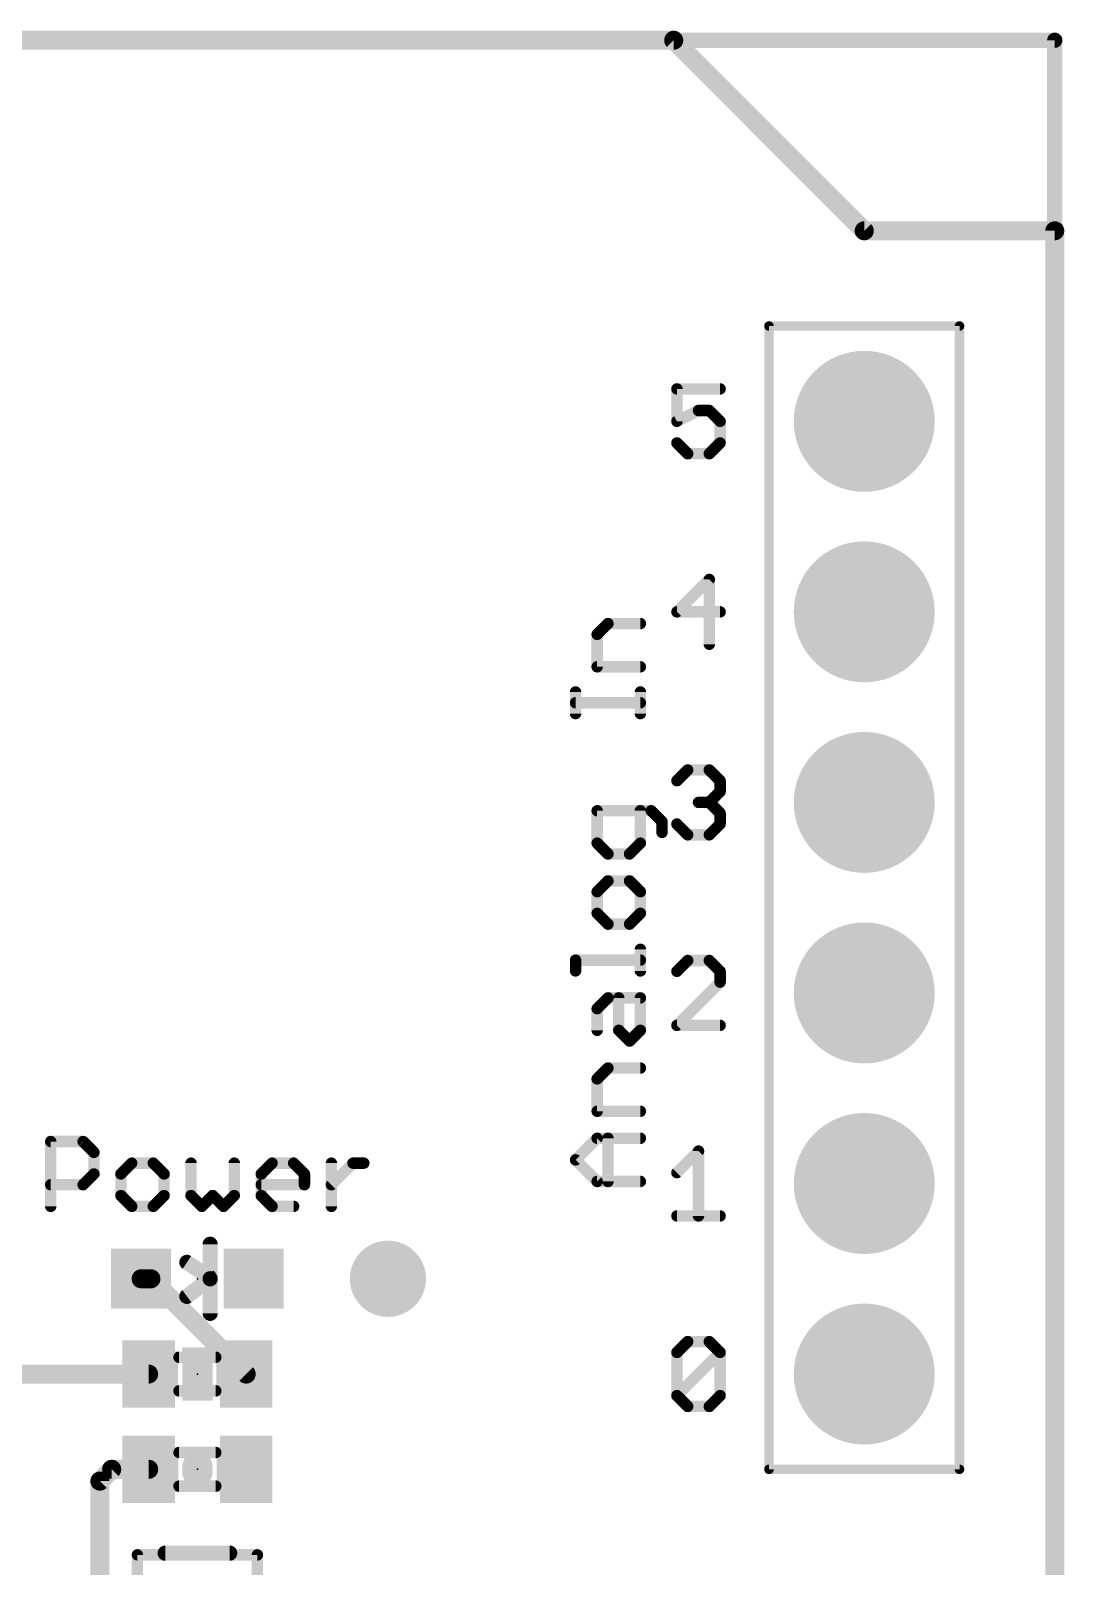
# Model space of a CAD drawing. Extents: x -19.1 to 53.5, y -15.6 to 59.8.
# Drawn here: x 39.69 to 53.47, y 39.35 to 59.82 of the extents above; entities that cross this region are included whole.
import ezdxf

# ---------------------------------------------------------------- set-up
doc = ezdxf.new("R2010")
doc.units = 0
for name, color, linetype in [('1', 12, 'CONTINUOUS'), ('16', 132, 'CONTINUOUS'), ('17', 110, 'CONTINUOUS'), ('18', 110, 'CONTINUOUS'), ('20', 53, 'CONTINUOUS'), ('21', 41, 'CONTINUOUS'), ('23', 53, 'CONTINUOUS'), ('51', 53, 'CONTINUOUS')]:
    doc.layers.add(name, color=color, linetype=linetype)

# ---------------------------------------------------------------- blocks, each defined once
blk = doc.blocks.new('RECT')
blk.add_solid([(-0.5, -0.5), (0.5, -0.5), (-0.5, 0.5), (0.5, 0.5)])
blk = doc.blocks.new('ROUNDP')
at = {"const_width": 0.5}
blk.add_lwpolyline([(0, -0.25, 1), (0, 0.25, 1), (0, -0.25)], format="xyb", dxfattribs=at)
blk = doc.blocks.new('ROUNDV')
at = {"const_width": 0.5}
blk.add_lwpolyline([(0, -0.25, 1), (0, 0.25, 1), (0, -0.25)], format="xyb", dxfattribs=at)

msp = doc.modelspace()

# ---------------------------------------------------------------- linework, layer by layer
at = {"layer": '1'}
for points, const_width in [([(0, 59.69), (53.34, 59.69)], 0.2032), ([(53.34, 59.69), (53.34, 0)], 0.2032), ([(41.29, 43.18), (41.16, 43.18)], 0.254), ([(42.56, 41.91), (41.29, 43.18)], 0.254), ([(39.37, 41.91), (41.26, 41.91)], 0.254), ([(40.6099, 40.4829), (40.767, 40.64)], 0.254), ([(40.767, 40.64), (41.26, 40.64)], 0.254), ([(40.6099, 39.05), (40.6099, 40.4829)], 0.254)]:
    msp.add_lwpolyline(points, dxfattribs=dict(at, const_width=const_width))
for points, const_width in [([(53.3908, 59.69, 1), (53.2892, 59.69)], 0.1016), ([(53.34, 59.6392, 1), (53.34, 59.7408)], 0.1016), ([(41.16, 43.2435, 1), (41.16, 43.1165)], 0.127), ([(41.3349, 43.2249, 1), (41.2451, 43.1351)], 0.127), ([(41.29, 43.1165, 1), (41.29, 43.2435)], 0.127), ([(41.26, 41.8465, 1), (41.26, 41.9735)], 0.127), ([(42.5151, 41.8651, 1), (42.6049, 41.9549)], 0.127), ([(40.767, 40.7035, 1), (40.767, 40.5765)], 0.127), ([(40.8119, 40.5951, 1), (40.7221, 40.6849)], 0.127), ([(41.26, 40.5765, 1), (41.26, 40.7035)], 0.127), ([(40.6734, 40.4829, 1), (40.5464, 40.4829)], 0.127), ([(40.565, 40.5278, 1), (40.6548, 40.438)], 0.127)]:
    msp.add_lwpolyline(points, format="xyb", dxfattribs=dict(at, const_width=const_width))
at = {"layer": '16', "const_width": 0.2032}
for points in [[(0, 59.69), (53.34, 59.69)], [(53.34, 59.69), (53.34, 0)]]:
    msp.add_lwpolyline(points, dxfattribs=at)
at = {"layer": '16', "const_width": 0.1016}
for points in [[(53.3908, 59.69, 1), (53.2892, 59.69)], [(53.34, 59.6392, 1), (53.34, 59.7408)]]:
    msp.add_lwpolyline(points, format="xyb", dxfattribs=at)
at = {"layer": '20', "const_width": 0.2032}
for points in [[(15.24, 59.69), (48.26, 59.69)], [(48.26, 59.69), (50.8, 57.15)], [(50.8, 57.15), (53.34, 57.15)], [(53.34, 57.15), (53.34, 2.54)]]:
    msp.add_lwpolyline(points, dxfattribs=at)
at = {"layer": '20', "const_width": 0.1016}
for points in [[(48.2959, 59.7259, 1), (48.2241, 59.6541)], [(48.26, 59.6392, 1), (48.26, 59.7408)], [(50.8, 57.2008, 1), (50.8, 57.0992)], [(50.7641, 57.1141, 1), (50.8359, 57.1859)], [(53.3908, 57.15, 1), (53.2892, 57.15)], [(53.34, 57.0992, 1), (53.34, 57.2008)]]:
    msp.add_lwpolyline(points, format="xyb", dxfattribs=at)
at = {"layer": '21'}
for points, const_width in [([(48.8786, 55.0425), (48.3024, 55.0425)], 0.1524), ([(48.3024, 55.0425), (48.3024, 54.6104)], 0.1524), ([(48.3024, 54.6104), (48.5905, 54.7544)], 0.1524), ([(48.5905, 54.7544), (48.7346, 54.7544)], 0.1524), ([(48.7346, 54.7544), (48.8786, 54.6104)], 0.1524), ([(48.8786, 54.6104), (48.8786, 54.3223)], 0.1524), ([(48.4464, 54.1782), (48.3024, 54.3223)], 0.1524), ([(48.7346, 54.1782), (48.4464, 54.1782)], 0.1524), ([(48.8786, 54.3223), (48.7346, 54.1782)], 0.1524), ([(48.7346, 52.5025), (48.3024, 52.0704)], 0.1524), ([(48.7346, 51.6382), (48.7346, 52.5025)], 0.1524), ([(48.3024, 52.0704), (48.8786, 52.0704)], 0.1524), ([(47.2393, 51.7698), (47.3833, 51.9139)], 0.1524), ([(47.2393, 51.3377), (47.2393, 51.7698)], 0.1524), ([(47.3833, 51.9139), (47.8155, 51.9139)], 0.1524), ([(47.8155, 51.3377), (47.2393, 51.3377)], 0.1524), ([(46.9512, 50.714), (46.9512, 51.0021)], 0.1524), ([(47.8155, 50.714), (47.8155, 51.0021)], 0.1524), ([(47.8155, 50.8581), (46.9512, 50.8581)], 0.1524), ([(48.3024, 49.8185), (48.4464, 49.9625)], 0.1524), ([(48.4464, 49.9625), (48.7346, 49.9625)], 0.1524), ([(48.7346, 49.9625), (48.8786, 49.8185)], 0.1524), ([(48.8786, 49.6744), (48.7346, 49.5304)], 0.1524), ([(48.8786, 49.8185), (48.8786, 49.6744)], 0.1524), ([(48.7346, 49.5304), (48.5905, 49.5304)], 0.1524), ([(48.7346, 49.5304), (48.8786, 49.3863)], 0.1524), ([(47.9596, 49.4192), (47.2393, 49.4192)], 0.1524), ([(47.2393, 49.4192), (47.2393, 48.987)], 0.1524), ([(47.8155, 48.987), (47.8155, 49.4192)], 0.1524), ([(48.1036, 49.2751), (47.9596, 49.4192)], 0.1524), ([(48.1036, 49.1311), (48.1036, 49.2751)], 0.1524), ([(48.8786, 49.3863), (48.8786, 49.2423)], 0.1524), ([(48.4464, 49.0982), (48.3024, 49.2423)], 0.1524), ([(48.7346, 49.0982), (48.4464, 49.0982)], 0.1524), ([(48.8786, 49.2423), (48.7346, 49.0982)], 0.1524), ([(47.2393, 48.987), (47.3833, 48.843)], 0.1524), ([(47.6714, 48.843), (47.8155, 48.987)], 0.1524), ([(47.3833, 48.843), (47.6714, 48.843)], 0.1524), ([(47.3833, 48.4837), (47.2393, 48.3396)], 0.1524), ([(47.6714, 48.4837), (47.3833, 48.4837)], 0.1524), ([(47.8155, 48.3396), (47.6714, 48.4837)], 0.1524), ([(47.2393, 48.3396), (47.2393, 48.0515)], 0.1524), ([(47.8155, 48.0515), (47.8155, 48.3396)], 0.1524), ([(47.2393, 48.0515), (47.3833, 47.9074)], 0.1524), ([(47.6714, 47.9074), (47.8155, 48.0515)], 0.1524), ([(47.3833, 47.9074), (47.6714, 47.9074)], 0.1524), ([(46.9512, 47.2838), (46.9512, 47.4278)], 0.1524), ([(46.9512, 47.4278), (47.8155, 47.4278)], 0.1524), ([(47.8155, 47.2838), (47.8155, 47.5719)], 0.1524), ([(48.4464, 47.4225), (48.3024, 47.2785)], 0.1524), ([(48.7346, 47.4225), (48.4464, 47.4225)], 0.1524), ([(48.8786, 47.2785), (48.7346, 47.4225)], 0.1524), ([(48.8786, 47.1344), (48.8786, 47.2785)], 0.1524), ([(48.3024, 46.5582), (48.8786, 47.1344)], 0.1524), ([(47.2393, 46.7804), (47.3833, 46.9245)], 0.1524), ([(47.3833, 46.9245), (47.8155, 46.9245)], 0.1524), ([(47.5274, 46.4923), (47.5274, 46.9245)], 0.1524), ([(47.8155, 46.9245), (47.8155, 46.4923)], 0.1524), ([(47.2393, 46.4923), (47.2393, 46.7804)], 0.1524), ([(47.6714, 46.3482), (47.5274, 46.4923)], 0.1524), ([(47.8155, 46.4923), (47.6714, 46.3482)], 0.1524), ([(48.8786, 46.5582), (48.3024, 46.5582)], 0.1524), ([(47.2393, 45.8449), (47.3833, 45.989)], 0.1524), ([(47.3833, 45.989), (47.8155, 45.989)], 0.1524), ([(47.2393, 45.4127), (47.2393, 45.8449)], 0.1524), ([(47.8155, 45.4127), (47.2393, 45.4127)], 0.1524), ([(39.9542, 44.1452), (39.9542, 45.0095)], 0.1524), ([(39.9542, 45.0095), (40.3864, 45.0095)], 0.1524), ([(40.3864, 45.0095), (40.5304, 44.8655)], 0.1524), ([(46.9512, 44.7653), (47.2393, 45.0534)], 0.1524), ([(47.2393, 45.0534), (47.8155, 45.0534)], 0.1524), ([(47.3833, 44.4772), (47.3833, 45.0534)], 0.1524), ([(40.5304, 44.8655), (40.5304, 44.5774)], 0.1524), ([(47.2393, 44.4772), (46.9512, 44.7653)], 0.1524), ([(48.3024, 44.5944), (48.5905, 44.8825)], 0.1524), ([(48.5905, 44.8825), (48.5905, 44.0182)], 0.1524), ([(40.5304, 44.5774), (40.3864, 44.4333)], 0.1524), ([(41.0338, 44.7214), (40.8897, 44.5774)], 0.1524), ([(40.8897, 44.5774), (40.8897, 44.2893)], 0.1524), ([(41.3219, 44.7214), (41.0338, 44.7214)], 0.1524), ([(41.4659, 44.5774), (41.3219, 44.7214)], 0.1524), ([(41.4659, 44.2893), (41.4659, 44.5774)], 0.1524), ([(41.8252, 44.7214), (41.8252, 44.2893)], 0.1524), ([(42.4015, 44.2893), (42.4015, 44.7214)], 0.1524), ([(42.7608, 44.5774), (42.9048, 44.7214)], 0.1524), ([(42.7608, 44.2893), (42.7608, 44.5774)], 0.1524), ([(42.9048, 44.7214), (43.1929, 44.7214)], 0.1524), ([(43.1929, 44.7214), (43.337, 44.5774)], 0.1524), ([(43.337, 44.5774), (43.337, 44.4333)], 0.1524), ([(43.6963, 44.1452), (43.6963, 44.7214)], 0.1524), ([(43.6963, 44.4333), (43.9844, 44.7214)], 0.1524), ([(43.9844, 44.7214), (44.1284, 44.7214)], 0.1524), ([(40.3864, 44.4333), (39.9542, 44.4333)], 0.1524), ([(43.337, 44.4333), (42.7608, 44.4333)], 0.1524), ([(47.8155, 44.4772), (47.2393, 44.4772)], 0.1524), ([(40.8897, 44.2893), (41.0338, 44.1452)], 0.1524), ([(41.0338, 44.1452), (41.3219, 44.1452)], 0.1524), ([(41.3219, 44.1452), (41.4659, 44.2893)], 0.1524), ([(41.8252, 44.2893), (41.9693, 44.1452)], 0.1524), ([(41.9693, 44.1452), (42.1134, 44.2893)], 0.1524), ([(42.1134, 44.2893), (42.2574, 44.1452)], 0.1524), ([(42.2574, 44.1452), (42.4015, 44.2893)], 0.1524), ([(42.9048, 44.1452), (42.7608, 44.2893)], 0.1524), ([(43.1929, 44.1452), (42.9048, 44.1452)], 0.1524), ([(48.3024, 44.0182), (48.8786, 44.0182)], 0.1524), ([(42.08, 43.64), (42.08, 43.18)], 0.2032), ([(42.0646, 43.2054), (41.77, 43.3984)], 0.2032), ([(42.08, 43.18), (41.77, 42.9462)], 0.2032), ([(42.08, 42.72), (42.08, 43.18)], 0.2032), ([(48.3024, 42.1985), (48.4464, 42.3425)], 0.1524), ([(48.4464, 42.3425), (48.7346, 42.3425)], 0.1524), ([(48.7346, 42.3425), (48.8786, 42.1985)], 0.1524), ([(48.3024, 41.6223), (48.3024, 42.1985)], 0.1524), ([(48.3024, 41.6223), (48.8786, 42.1985)], 0.1524), ([(48.8786, 42.1985), (48.8786, 41.6223)], 0.1524), ([(48.4464, 41.4782), (48.3024, 41.6223)], 0.1524), ([(48.7346, 41.4782), (48.4464, 41.4782)], 0.1524), ([(48.8786, 41.6223), (48.7346, 41.4782)], 0.1524), ([(41.91, 40.6705), (41.91, 40.6095)], 0.4064), ([(41.4806, 39.5224), (42.3394, 39.5224)], 0.2032)]:
    msp.add_lwpolyline(points, dxfattribs=dict(at, const_width=const_width))
for points, const_width in [([(48.3024, 55.0806, 1), (48.3024, 55.0044)], 0.0762), ([(48.3405, 55.0425, 1), (48.2643, 55.0425)], 0.0762), ([(48.8786, 55.0044, 1), (48.8786, 55.0806)], 0.0762), ([(48.2853, 54.6444, 1), (48.3194, 54.5763)], 0.0762), ([(48.5905, 54.7925, 1), (48.5905, 54.7163)], 0.0762), ([(48.6075, 54.7203, 1), (48.5735, 54.7885)], 0.0762), ([(48.7615, 54.7814, 1), (48.7076, 54.7275)], 0.0762), ([(48.7346, 54.7163, 1), (48.7346, 54.7925)], 0.0762), ([(48.9167, 54.6104, 1), (48.8405, 54.6104)], 0.0762), ([(48.8517, 54.5834, 1), (48.9055, 54.6373)], 0.0762), ([(48.2643, 54.6104, 1), (48.3405, 54.6104)], 0.0762), ([(48.3293, 54.3492, 1), (48.2754, 54.2953)], 0.0762), ([(48.4464, 54.2163, 1), (48.4464, 54.1401)], 0.0762), ([(48.7346, 54.1401, 1), (48.7346, 54.2163)], 0.0762), ([(48.8405, 54.3223, 1), (48.9167, 54.3223)], 0.0762), ([(48.9055, 54.2953, 1), (48.8517, 54.3492)], 0.0762), ([(48.4195, 54.1513, 1), (48.4734, 54.2051)], 0.0762), ([(48.7076, 54.2051, 1), (48.7615, 54.1513)], 0.0762), ([(48.7727, 52.5025, 1), (48.6965, 52.5025)], 0.0762), ([(48.7615, 52.4756, 1), (48.7076, 52.5295)], 0.0762), ([(48.2754, 52.0973, 1), (48.3293, 52.0434)], 0.0762), ([(48.3024, 52.1085, 1), (48.3024, 52.0323)], 0.0762), ([(48.8786, 52.0323, 1), (48.8786, 52.1085)], 0.0762), ([(47.2123, 51.7968, 1), (47.2662, 51.7429)], 0.0762), ([(47.2774, 51.7698, 1), (47.2012, 51.7698)], 0.0762), ([(47.3833, 51.952, 1), (47.3833, 51.8758)], 0.0762), ([(47.4103, 51.887, 1), (47.3564, 51.9408)], 0.0762), ([(47.8155, 51.8758, 1), (47.8155, 51.952)], 0.0762), ([(48.6965, 51.6382, 1), (48.7727, 51.6382)], 0.0762), ([(47.2393, 51.3758, 1), (47.2393, 51.2996)], 0.0762), ([(47.8155, 51.2996, 1), (47.8155, 51.3758)], 0.0762), ([(47.2012, 51.3377, 1), (47.2774, 51.3377)], 0.0762), ([(46.9893, 51.0021, 1), (46.9131, 51.0021)], 0.0762), ([(47.8536, 51.0021, 1), (47.7774, 51.0021)], 0.0762), ([(46.9512, 50.8962, 1), (46.9512, 50.82)], 0.0762), ([(47.8155, 50.82, 1), (47.8155, 50.8962)], 0.0762), ([(46.9131, 50.714, 1), (46.9893, 50.714)], 0.0762), ([(47.7774, 50.714, 1), (47.8536, 50.714)], 0.0762), ([(48.4464, 50.0006, 1), (48.4464, 49.9244)], 0.0762), ([(48.4734, 49.9356, 1), (48.4195, 49.9895)], 0.0762), ([(48.7615, 49.9895, 1), (48.7076, 49.9356)], 0.0762), ([(48.7346, 49.9244, 1), (48.7346, 50.0006)], 0.0762), ([(48.2754, 49.8454, 1), (48.3293, 49.7915)], 0.0762), ([(48.9167, 49.8185, 1), (48.8405, 49.8185)], 0.0762), ([(48.8517, 49.7915, 1), (48.9055, 49.8454)], 0.0762), ([(48.9055, 49.6475, 1), (48.8517, 49.7014)], 0.0762), ([(48.5905, 49.5685, 1), (48.5905, 49.4923)], 0.0762), ([(48.7615, 49.5573, 1), (48.7076, 49.5034)], 0.0762), ([(48.7076, 49.5573, 1), (48.7615, 49.5034)], 0.0762), ([(48.7346, 49.4923, 1), (48.7346, 49.5685)], 0.0762), ([(48.8405, 49.6744, 1), (48.9167, 49.6744)], 0.0762), ([(47.2393, 49.4573, 1), (47.2393, 49.3811)], 0.0762), ([(47.2774, 49.4192, 1), (47.2012, 49.4192)], 0.0762), ([(47.8536, 49.4192, 1), (47.7774, 49.4192)], 0.0762), ([(47.9865, 49.4461, 1), (47.9326, 49.3922)], 0.0762), ([(47.9596, 49.3811, 1), (47.9596, 49.4573)], 0.0762), ([(48.1417, 49.2751, 1), (48.0655, 49.2751)], 0.0762), ([(48.0767, 49.2482, 1), (48.1306, 49.3021)], 0.0762), ([(48.9167, 49.3863, 1), (48.8405, 49.3863)], 0.0762), ([(48.8517, 49.3594, 1), (48.9055, 49.4133)], 0.0762), ([(48.0655, 49.1311, 1), (48.1417, 49.1311)], 0.0762), ([(48.3293, 49.2692, 1), (48.2754, 49.2153)], 0.0762), ([(48.4464, 49.1363, 1), (48.4464, 49.0601)], 0.0762), ([(48.4195, 49.0713, 1), (48.4734, 49.1251)], 0.0762), ([(48.7076, 49.1251, 1), (48.7615, 49.0713)], 0.0762), ([(48.7346, 49.0601, 1), (48.7346, 49.1363)], 0.0762), ([(48.8405, 49.2423, 1), (48.9167, 49.2423)], 0.0762), ([(48.9055, 49.2153, 1), (48.8517, 49.2692)], 0.0762), ([(47.2662, 49.014, 1), (47.2123, 48.9601)], 0.0762), ([(47.2012, 48.987, 1), (47.2774, 48.987)], 0.0762), ([(47.7774, 48.987, 1), (47.8536, 48.987)], 0.0762), ([(47.8424, 48.9601, 1), (47.7886, 49.014)], 0.0762), ([(47.3833, 48.8811, 1), (47.3833, 48.8049)], 0.0762), ([(47.3564, 48.816, 1), (47.4103, 48.8699)], 0.0762), ([(47.6445, 48.8699, 1), (47.6984, 48.816)], 0.0762), ([(47.6714, 48.8049, 1), (47.6714, 48.8811)], 0.0762), ([(47.3833, 48.5218, 1), (47.3833, 48.4456)], 0.0762), ([(47.4103, 48.4567, 1), (47.3564, 48.5106)], 0.0762), ([(47.6984, 48.5106, 1), (47.6445, 48.4567)], 0.0762), ([(47.6714, 48.4456, 1), (47.6714, 48.5218)], 0.0762), ([(47.2123, 48.3666, 1), (47.2662, 48.3127)], 0.0762), ([(47.2774, 48.3396, 1), (47.2012, 48.3396)], 0.0762), ([(47.8536, 48.3396, 1), (47.7774, 48.3396)], 0.0762), ([(47.7886, 48.3127, 1), (47.8424, 48.3666)], 0.0762), ([(47.2662, 48.0784, 1), (47.2123, 48.0246)], 0.0762), ([(47.8424, 48.0246, 1), (47.7886, 48.0784)], 0.0762), ([(47.2012, 48.0515, 1), (47.2774, 48.0515)], 0.0762), ([(47.3833, 47.9455, 1), (47.3833, 47.8693)], 0.0762), ([(47.3564, 47.8805, 1), (47.4103, 47.9344)], 0.0762), ([(47.6445, 47.9344, 1), (47.6984, 47.8805)], 0.0762), ([(47.6714, 47.8693, 1), (47.6714, 47.9455)], 0.0762), ([(47.7774, 48.0515, 1), (47.8536, 48.0515)], 0.0762), ([(46.9893, 47.4278, 1), (46.9131, 47.4278)], 0.0762), ([(46.9512, 47.4659, 1), (46.9512, 47.3897)], 0.0762), ([(47.8536, 47.5719, 1), (47.7774, 47.5719)], 0.0762), ([(47.8155, 47.3897, 1), (47.8155, 47.4659)], 0.0762), ([(48.4464, 47.4606, 1), (48.4464, 47.3844)], 0.0762), ([(48.4734, 47.3956, 1), (48.4195, 47.4495)], 0.0762), ([(48.7615, 47.4495, 1), (48.7076, 47.3956)], 0.0762), ([(48.7346, 47.3844, 1), (48.7346, 47.4606)], 0.0762), ([(46.9131, 47.2838, 1), (46.9893, 47.2838)], 0.0762), ([(47.7774, 47.2838, 1), (47.8536, 47.2838)], 0.0762), ([(48.2754, 47.3054, 1), (48.3293, 47.2515)], 0.0762), ([(48.9167, 47.2785, 1), (48.8405, 47.2785)], 0.0762), ([(48.8517, 47.2515, 1), (48.9055, 47.3054)], 0.0762), ([(48.8405, 47.1344, 1), (48.9167, 47.1344)], 0.0762), ([(48.9055, 47.1075, 1), (48.8517, 47.1614)], 0.0762), ([(47.3833, 46.9626, 1), (47.3833, 46.8864)], 0.0762), ([(47.4103, 46.8975, 1), (47.3564, 46.9514)], 0.0762), ([(47.5655, 46.9245, 1), (47.4893, 46.9245)], 0.0762), ([(47.8536, 46.9245, 1), (47.7774, 46.9245)], 0.0762), ([(47.8155, 46.8864, 1), (47.8155, 46.9626)], 0.0762), ([(47.2123, 46.8074, 1), (47.2662, 46.7535)], 0.0762), ([(47.2774, 46.7804, 1), (47.2012, 46.7804)], 0.0762), ([(47.2012, 46.4923, 1), (47.2774, 46.4923)], 0.0762), ([(47.5543, 46.5192, 1), (47.5004, 46.4654)], 0.0762), ([(47.4893, 46.4923, 1), (47.5655, 46.4923)], 0.0762), ([(47.7774, 46.4923, 1), (47.8536, 46.4923)], 0.0762), ([(47.8424, 46.4654, 1), (47.7886, 46.5192)], 0.0762), ([(48.3024, 46.5963, 1), (48.3024, 46.5201)], 0.0762), ([(48.2754, 46.5851, 1), (48.3293, 46.5313)], 0.0762), ([(48.8786, 46.5201, 1), (48.8786, 46.5963)], 0.0762), ([(47.6445, 46.3752, 1), (47.6984, 46.3213)], 0.0762), ([(47.6445, 46.3213, 1), (47.6984, 46.3752)], 0.0762), ([(47.3833, 46.0271, 1), (47.3833, 45.9509)], 0.0762), ([(47.4103, 45.962, 1), (47.3564, 46.0159)], 0.0762), ([(47.8155, 45.9509, 1), (47.8155, 46.0271)], 0.0762), ([(47.2774, 45.8449, 1), (47.2012, 45.8449)], 0.0762), ([(47.2123, 45.8718, 1), (47.2662, 45.818)], 0.0762), ([(47.2393, 45.4508, 1), (47.2393, 45.3746)], 0.0762), ([(47.2012, 45.4127, 1), (47.2774, 45.4127)], 0.0762), ([(47.8155, 45.3746, 1), (47.8155, 45.4508)], 0.0762), ([(39.9923, 45.0095, 1), (39.9161, 45.0095)], 0.0762), ([(39.9542, 45.0476, 1), (39.9542, 44.9714)], 0.0762), ([(40.4133, 45.0365, 1), (40.3594, 44.9826)], 0.0762), ([(40.3864, 44.9714, 1), (40.3864, 45.0476)], 0.0762), ([(47.2393, 45.0915, 1), (47.2393, 45.0153)], 0.0762), ([(47.2662, 45.0265, 1), (47.2123, 45.0804)], 0.0762), ([(47.4214, 45.0534, 1), (47.3452, 45.0534)], 0.0762), ([(47.8155, 45.0153, 1), (47.8155, 45.0915)], 0.0762), ([(40.5685, 44.8655, 1), (40.4923, 44.8655)], 0.0762), ([(40.5035, 44.8385, 1), (40.5574, 44.8924)], 0.0762), ([(46.9781, 44.7923, 1), (46.9242, 44.7384)], 0.0762), ([(46.9242, 44.7923, 1), (46.9781, 44.7384)], 0.0762), ([(48.6286, 44.8825, 1), (48.5524, 44.8825)], 0.0762), ([(48.6174, 44.8556, 1), (48.5636, 44.9095)], 0.0762), ([(40.5574, 44.5504, 1), (40.5035, 44.6043)], 0.0762), ([(40.9278, 44.5774, 1), (40.8516, 44.5774)], 0.0762), ([(40.8628, 44.6043, 1), (40.9167, 44.5504)], 0.0762), ([(41.0338, 44.7595, 1), (41.0338, 44.6833)], 0.0762), ([(41.0607, 44.6945, 1), (41.0068, 44.7484)], 0.0762), ([(41.3488, 44.7484, 1), (41.2949, 44.6945)], 0.0762), ([(41.3219, 44.6833, 1), (41.3219, 44.7595)], 0.0762), ([(41.504, 44.5774, 1), (41.4278, 44.5774)], 0.0762), ([(41.439, 44.5504, 1), (41.4929, 44.6043)], 0.0762), ([(41.8633, 44.7214, 1), (41.7871, 44.7214)], 0.0762), ([(42.4396, 44.7214, 1), (42.3634, 44.7214)], 0.0762), ([(42.7338, 44.6043, 1), (42.7877, 44.5504)], 0.0762), ([(42.7989, 44.5774, 1), (42.7227, 44.5774)], 0.0762), ([(42.9048, 44.7595, 1), (42.9048, 44.6833)], 0.0762), ([(42.9318, 44.6945, 1), (42.8779, 44.7484)], 0.0762), ([(43.2199, 44.7484, 1), (43.166, 44.6945)], 0.0762), ([(43.1929, 44.6833, 1), (43.1929, 44.7595)], 0.0762), ([(43.3751, 44.5774, 1), (43.2989, 44.5774)], 0.0762), ([(43.31, 44.5504, 1), (43.3639, 44.6043)], 0.0762), ([(43.7344, 44.7214, 1), (43.6582, 44.7214)], 0.0762), ([(43.9844, 44.7595, 1), (43.9844, 44.6833)], 0.0762), ([(44.0113, 44.6945, 1), (43.9574, 44.7484)], 0.0762), ([(44.1284, 44.6833, 1), (44.1284, 44.7595)], 0.0762), ([(48.2754, 44.6214, 1), (48.3293, 44.5675)], 0.0762), ([(39.9542, 44.4714, 1), (39.9542, 44.3952)], 0.0762), ([(40.3594, 44.4603, 1), (40.4133, 44.4064)], 0.0762), ([(40.3864, 44.3952, 1), (40.3864, 44.4714)], 0.0762), ([(40.4923, 44.5774, 1), (40.5685, 44.5774)], 0.0762), ([(42.7608, 44.4714, 1), (42.7608, 44.3952)], 0.0762), ([(43.2989, 44.4333, 1), (43.3751, 44.4333)], 0.0762), ([(43.337, 44.3952, 1), (43.337, 44.4714)], 0.0762), ([(43.6693, 44.4603, 1), (43.7232, 44.4064)], 0.0762), ([(47.2393, 44.5153, 1), (47.2393, 44.4391)], 0.0762), ([(47.2123, 44.4503, 1), (47.2662, 44.5041)], 0.0762), ([(47.3452, 44.4772, 1), (47.4214, 44.4772)], 0.0762), ([(47.8155, 44.4391, 1), (47.8155, 44.5153)], 0.0762), ([(40.9167, 44.3162, 1), (40.8628, 44.2623)], 0.0762), ([(40.8516, 44.2893, 1), (40.9278, 44.2893)], 0.0762), ([(41.0338, 44.1833, 1), (41.0338, 44.1071)], 0.0762), ([(41.3219, 44.1071, 1), (41.3219, 44.1833)], 0.0762), ([(41.4278, 44.2893, 1), (41.504, 44.2893)], 0.0762), ([(41.4929, 44.2623, 1), (41.439, 44.3162)], 0.0762), ([(41.8522, 44.3162, 1), (41.7983, 44.2623)], 0.0762), ([(41.7871, 44.2893, 1), (41.8633, 44.2893)], 0.0762), ([(42.1403, 44.3162, 1), (42.0864, 44.2623)], 0.0762), ([(42.1403, 44.2623, 1), (42.0864, 44.3162)], 0.0762), ([(42.3634, 44.2893, 1), (42.4396, 44.2893)], 0.0762), ([(42.4284, 44.2623, 1), (42.3745, 44.3162)], 0.0762), ([(42.7877, 44.3162, 1), (42.7338, 44.2623)], 0.0762), ([(42.7227, 44.2893, 1), (42.7989, 44.2893)], 0.0762), ([(42.9048, 44.1833, 1), (42.9048, 44.1071)], 0.0762), ([(43.1929, 44.1071, 1), (43.1929, 44.1833)], 0.0762), ([(39.9161, 44.1452, 1), (39.9923, 44.1452)], 0.0762), ([(41.0068, 44.1183, 1), (41.0607, 44.1721)], 0.0762), ([(41.2949, 44.1721, 1), (41.3488, 44.1183)], 0.0762), ([(41.9424, 44.1721, 1), (41.9962, 44.1183)], 0.0762), ([(41.9424, 44.1183, 1), (41.9962, 44.1721)], 0.0762), ([(42.2305, 44.1721, 1), (42.2843, 44.1183)], 0.0762), ([(42.2305, 44.1183, 1), (42.2843, 44.1721)], 0.0762), ([(42.8779, 44.1183, 1), (42.9318, 44.1721)], 0.0762), ([(43.6582, 44.1452, 1), (43.7344, 44.1452)], 0.0762), ([(48.3024, 44.0563, 1), (48.3024, 43.9801)], 0.0762), ([(48.5524, 44.0182, 1), (48.6286, 44.0182)], 0.0762), ([(48.8786, 43.9801, 1), (48.8786, 44.0563)], 0.0762), ([(42.1308, 43.64, 1), (42.0292, 43.64)], 0.1016), ([(41.7978, 43.4409, 1), (41.7422, 43.3559)], 0.1016), ([(42.1308, 43.18, 1), (42.0292, 43.18)], 0.1016), ([(42.0292, 43.18, 1), (42.1308, 43.18)], 0.1016), ([(42.0368, 43.1629, 1), (42.0924, 43.2479)], 0.1016), ([(42.1106, 43.1394, 1), (42.0494, 43.2206)], 0.1016), ([(41.7394, 42.9868, 1), (41.8006, 42.9056)], 0.1016), ([(42.0292, 42.72, 1), (42.1308, 42.72)], 0.1016), ([(48.4464, 42.3806, 1), (48.4464, 42.3044)], 0.0762), ([(48.4734, 42.3156, 1), (48.4195, 42.3695)], 0.0762), ([(48.7615, 42.3695, 1), (48.7076, 42.3156)], 0.0762), ([(48.7346, 42.3044, 1), (48.7346, 42.3806)], 0.0762), ([(48.2754, 42.2254, 1), (48.3293, 42.1715)], 0.0762), ([(48.3405, 42.1985, 1), (48.2643, 42.1985)], 0.0762), ([(48.9167, 42.1985, 1), (48.8405, 42.1985)], 0.0762), ([(48.9055, 42.1715, 1), (48.8517, 42.2254)], 0.0762), ([(48.8517, 42.1715, 1), (48.9055, 42.2254)], 0.0762), ([(48.3293, 41.6492, 1), (48.2754, 41.5953)], 0.0762), ([(48.2754, 41.6492, 1), (48.3293, 41.5953)], 0.0762), ([(48.2643, 41.6223, 1), (48.3405, 41.6223)], 0.0762), ([(48.4464, 41.5163, 1), (48.4464, 41.4401)], 0.0762), ([(48.7346, 41.4401, 1), (48.7346, 41.5163)], 0.0762), ([(48.8405, 41.6223, 1), (48.9167, 41.6223)], 0.0762), ([(48.9055, 41.5953, 1), (48.8517, 41.6492)], 0.0762), ([(48.4195, 41.4513, 1), (48.4734, 41.5051)], 0.0762), ([(48.7076, 41.5051, 1), (48.7615, 41.4513)], 0.0762), ([(42.0116, 40.6705, 1), (41.8084, 40.6705)], 0.2032), ([(41.8084, 40.6095, 1), (42.0116, 40.6095)], 0.2032), ([(41.4806, 39.5732, 1), (41.4806, 39.4716)], 0.1016), ([(42.3394, 39.4716, 1), (42.3394, 39.5732)], 0.1016)]:
    msp.add_lwpolyline(points, format="xyb", dxfattribs=dict(at, const_width=const_width))
at = {"layer": '23'}
for p in [(41.91, 43.18), (41.91, 41.91), (41.91, 40.64)]:
    msp.add_point(p, dxfattribs=at)
at = {"layer": '51'}
for points, const_width in [([(48.26, 59.69), (15.24, 59.69)], 0.254), ([(50.8, 57.15), (48.26, 59.69)], 0.254), ([(53.34, 57.15), (50.8, 57.15)], 0.254), ([(53.34, 2.54), (53.34, 57.15)], 0.254), ([(49.53, 55.88), (52.07, 55.88)], 0.127), ([(49.53, 40.64), (49.53, 55.88)], 0.127), ([(52.07, 55.88), (52.07, 40.64)], 0.127), ([(41.665, 42.134), (42.155, 42.134)], 0.1524), ([(42.155, 41.686), (41.665, 41.686)], 0.1524), ([(41.665, 40.864), (42.155, 40.864)], 0.1524), ([(52.07, 40.64), (49.53, 40.64)], 0.127), ([(42.155, 40.416), (41.665, 40.416)], 0.1524), ([(41.11, 36.7), (41.11, 39.5)], 0.1524), ([(41.11, 39.5), (42.71, 39.5)], 0.1524), ([(42.71, 39.5), (42.71, 36.7)], 0.1524)]:
    msp.add_lwpolyline(points, dxfattribs=dict(at, const_width=const_width))
for points, const_width in [([(48.3049, 59.7349, 1), (48.2151, 59.6451)], 0.127), ([(48.26, 59.6265, 1), (48.26, 59.7535)], 0.127), ([(50.8, 57.2135, 1), (50.8, 57.0865)], 0.127), ([(50.7551, 57.1051, 1), (50.8449, 57.1949)], 0.127), ([(53.4035, 57.15, 1), (53.2765, 57.15)], 0.127), ([(53.34, 57.0865, 1), (53.34, 57.2135)], 0.127), ([(49.5618, 55.88, 1), (49.4982, 55.88)], 0.0635), ([(49.53, 55.9118, 1), (49.53, 55.8483)], 0.0635), ([(52.1018, 55.88, 1), (52.0382, 55.88)], 0.0635), ([(52.07, 55.8483, 1), (52.07, 55.9118)], 0.0635), ([(41.665, 42.1721, 1), (41.665, 42.0959)], 0.0762), ([(42.155, 42.0959, 1), (42.155, 42.1721)], 0.0762), ([(41.665, 41.7241, 1), (41.665, 41.6479)], 0.0762), ([(42.155, 41.6479, 1), (42.155, 41.7241)], 0.0762), ([(41.665, 40.9021, 1), (41.665, 40.8259)], 0.0762), ([(42.155, 40.8259, 1), (42.155, 40.9021)], 0.0762), ([(49.53, 40.6718, 1), (49.53, 40.6082)], 0.0635), ([(49.4982, 40.64, 1), (49.5618, 40.64)], 0.0635), ([(52.0382, 40.64, 1), (52.1018, 40.64)], 0.0635), ([(52.07, 40.6082, 1), (52.07, 40.6718)], 0.0635), ([(41.665, 40.4541, 1), (41.665, 40.3779)], 0.0762), ([(42.155, 40.3779, 1), (42.155, 40.4541)], 0.0762), ([(41.1481, 39.5, 1), (41.0719, 39.5)], 0.0762), ([(41.11, 39.5381, 1), (41.11, 39.4619)], 0.0762), ([(42.7481, 39.5, 1), (42.6719, 39.5)], 0.0762), ([(42.71, 39.4619, 1), (42.71, 39.5381)], 0.0762)]:
    msp.add_lwpolyline(points, format="xyb", dxfattribs=dict(at, const_width=const_width))

# ---------------------------------------------------------------- block references
at = {"layer": '1'}
for p, xscale, yscale, rotation in [((41.16, 43.18), 0.8, 0.8, 270), ((42.66, 43.18), 0.8, 0.8, 270), ((41.26, 41.91), 0.7, 0.9, 180), ((42.56, 41.91), 0.7, 0.9, 180)]:
    msp.add_blockref('RECT', p, dxfattribs=dict(at, xscale=xscale, yscale=yscale, rotation=rotation))
at = {"layer": '1', "xscale": 0.7, "yscale": 0.9}
for p in [(41.26, 40.64), (42.56, 40.64)]:
    msp.add_blockref('RECT', p, dxfattribs=at)
at = {"layer": '17', "xscale": 1.8796, "yscale": 1.8796, "rotation": 90}
for p in [(50.8, 54.61), (50.8, 54.61), (50.8, 52.07), (50.8, 52.07), (50.8, 49.53), (50.8, 49.53), (50.8, 46.99), (50.8, 46.99), (50.8, 44.45), (50.8, 44.45), (50.8, 41.91), (50.8, 41.91)]:
    msp.add_blockref('ROUNDP', p, dxfattribs=at)
at = {"layer": '18', "xscale": 1.016, "yscale": 1.016}
msp.add_blockref('ROUNDV', (44.45, 43.18), dxfattribs=at)
msp.add_blockref('ROUNDV', (44.45, 43.18), dxfattribs=at)
at = {"layer": '21', "xscale": 0.4064, "yscale": 0.7112, "rotation": 180}
msp.add_blockref('RECT', (41.91, 41.91), dxfattribs=at)
at = {"layer": '51', "xscale": 0.3, "yscale": 0.5999, "rotation": 180}
for p in [(41.5012, 41.9149), (42.314, 41.9149)]:
    msp.add_blockref('RECT', p, dxfattribs=at)
at = {"layer": '51', "xscale": 0.3, "yscale": 0.5999}
for p in [(41.506, 40.6352), (42.3188, 40.6352)]:
    msp.add_blockref('RECT', p, dxfattribs=at)

doc.saveas('drawing.dxf')
